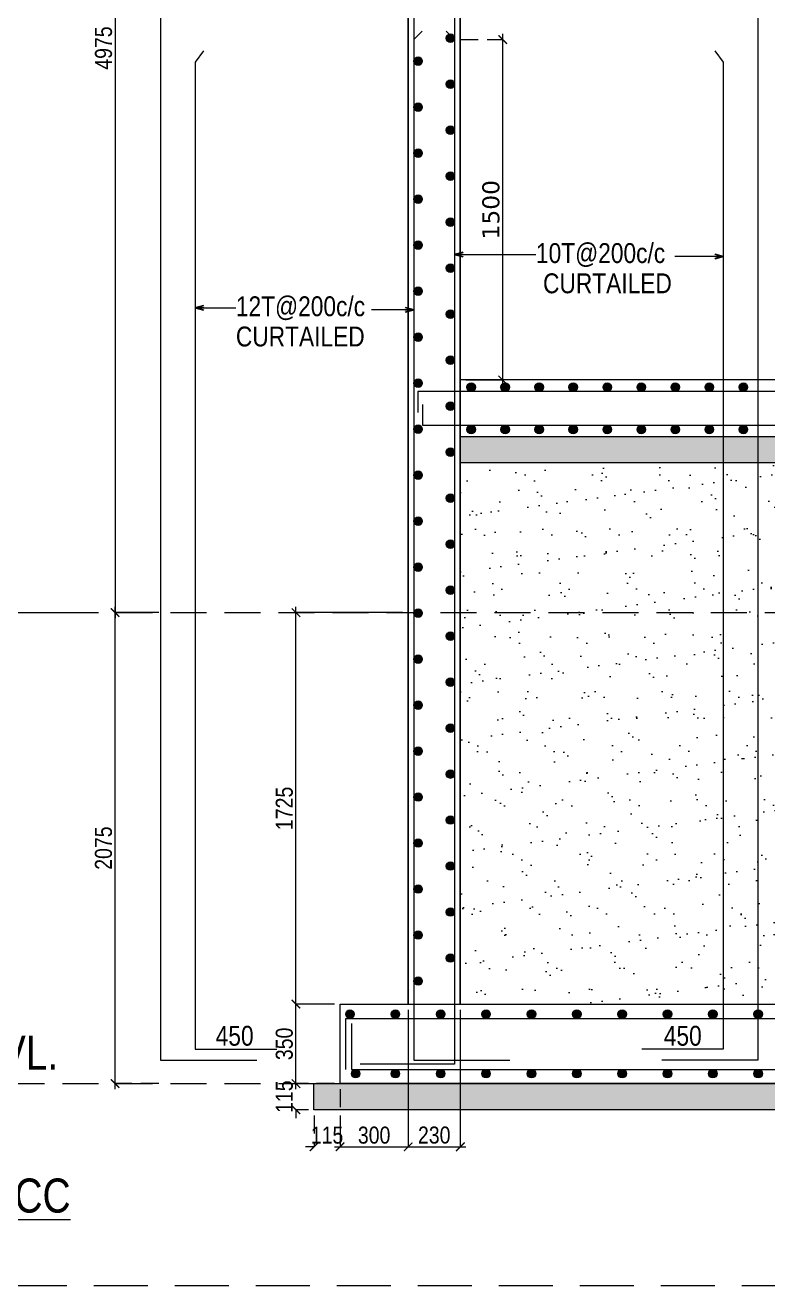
# Model space of a CAD drawing. Header units: millimetres. Extents: x 1112055 to 3390982, y -148532 to 766891.
# Drawn here: x 1787486 to 1800583, y 267857 to 290072 of the extents above; entities that cross this region are included whole.
import ezdxf

# ---------------------------------------------------------------- set-up
doc = ezdxf.new("R2010")
doc.units = ezdxf.units.MM
doc.header["$PDMODE"] = 35
doc.header["$PDSIZE"] = -25
doc.linetypes.add('Hidden', pattern=[9.525, 6.35, -3.175])
for name, color, linetype, lineweight in [('A_Levels', 150, 'Hidden', 13), ('A_Text', 7, 'Continuous', 15), ('B FINAL COLUMN', 1, 'Continuous', 30), ('B FOOTING', 49, 'Continuous', 20), ('B HATCH', 250, 'Continuous', 0), ('B P.C.C', 251, 'Continuous', 0), ('B STEEL', 34, 'Continuous', 15), ('B STEEL TEXT', 7, 'Continuous', 15), ('B-COL NO', 7, 'Continuous', 5), ('B-ST DIM', 250, 'Continuous', 18)]:
    doc.layers.add(name, color=color, linetype=linetype, lineweight=lineweight)
doc.styles.add('ARIAL', font='arial.ttf')
doc.styles.add('Q1', font='g13f12d.shx', dxfattribs={"width": 0.8})
doc.styles.add('STYLE2', font='verdana.ttf')
doc.styles.add('SWINC', font='swissc.ttf')
doc.dimstyles.new('BH-STD', dxfattribs={"dimscale": 0, "dimtxt": 230, "dimasz": 125, "dimexe": 0, "dimexo": 100, "dimgap": 50, "dimtad": 1, "dimdec": 0, "dimzin": 1, "dimdsep": 46, "dimtxsty": 'Q1', "dimblk": 'ARCHTICK', "dimcen": 1, "dimdle": 100, "dimclrd": 250, "dimclre": 250, "dimclrt": 256, "dimadec": 0, "dimazin": 0, "dimtfac": 1, "dimtdec": 0, "dimtix": 1, "dimtofl": 0, "dimtmove": 0, "dimatfit": 2, "dimfxl": 1, "dimtolj": 1, "dimtzin": 0, "dimlwd": 9, "dimlwe": 9, "dimarcsym": 0})
doc.dimstyles.new('DIM 1', dxfattribs={"dimscale": 0, "dimtxt": 230, "dimasz": 150, "dimexe": 0.18, "dimexo": 0.0625, "dimgap": 0.5, "dimtad": 1, "dimdec": 0, "dimzin": 0, "dimdsep": 46, "dimtxsty": 'ARIAL', "dimblk": 'OBLIQUE', "dimcen": 6, "dimse1": 1, "dimse2": 1, "dimclrd": 256, "dimclrt": 256, "dimadec": 0, "dimazin": 2, "dimtfac": 0.75, "dimtdec": 0, "dimtix": 1, "dimtofl": 0, "dimtmove": 1, "dimatfit": 3, "dimldrblk": 'OPEN30', "dimfxl": 0.18, "dimfrac": 1, "dimtolj": 1, "dimtzin": 0, "dimlwd": -1, "dimarcsym": 0})

# ---------------------------------------------------------------- blocks, each defined once
blk = doc.blocks.new('A$C4C614D4B')
at = {"linetype": 'Continuous', "ltscale": 10}
h = blk.add_hatch(color=256, dxfattribs=at)
h.dxf.hatch_style = 1
h.paths.add_polyline_path([(180.4, 160), (180.4, 0), (340.4, 0, 0.414214)])
h.paths.add_polyline_path([(180.4, 0), (20.4, 0, 0.414214), (180.4, -160)])
for p, q in [((180.4, 247.9), (180.4, -247.9)), ((-67.5, 0), (3580.4, 0))]:
    blk.add_line(p, q, dxfattribs=at)
blk.add_circle((180.4, 0), 160, dxfattribs=at)
blk = doc.blocks.new('_ArchTick')
at = {"color": 0, "linetype": 'ByBlock', "const_width": 0.15}
blk.add_lwpolyline([(-0.5, -0.5), (0.5, 0.5)], dxfattribs=at)
blk = doc.blocks.new('*D757')
at = {"layer": 'B-ST DIM', "color": 7, "lineweight": 9, "ltscale": 50, "transparency": 16777216}
for p, q in [((1792261, 271420), (1792261, 271570)), ((1792480, 271420), (1792261, 271420)), ((1792261, 270960), (1792261, 270810))]:
    blk.add_line(p, q, dxfattribs=at)
at = {"layer": 'B-ST DIM', "color": 7, "linetype": 'Hidden', "lineweight": 9, "ltscale": 50, "transparency": 16777216}
blk.add_line((1792480, 270960), (1792261, 270960), dxfattribs=at)
at = {"layer": 'Defpoints', "color": 0, "ltscale": 50, "transparency": 16777216}
for p in [(1792261, 271420), (1792580, 271420), (1792580, 270960)]:
    blk.add_point(p, dxfattribs=at)
at = {"layer": 'B-ST DIM', "color": 7, "lineweight": 9, "ltscale": 50, "transparency": 16777216, "xscale": 150, "yscale": 150, "zscale": 150}
for p, rotation in [((1792261, 271420), 270), ((1792261, 270960), 90)]:
    blk.add_blockref('_ArchTick', p, dxfattribs=dict(at, rotation=rotation))
at = {"layer": 'B-ST DIM', "color": 7, "ltscale": 50, "transparency": 16777216, "insert": (1792057, 271190), "char_height": 300, "attachment_point": 5, "rotation": 90, "style": 'SWINC'}
blk.add_mtext('\\A1;115', dxfattribs=at)
blk = doc.blocks.new('*D758')
at = {"layer": 'B-ST DIM', "color": 7, "lineweight": 9, "ltscale": 50, "transparency": 16777216}
for p, q in [((1792261, 271320), (1792261, 272920)), ((1792940, 272820), (1792261, 272820))]:
    blk.add_line(p, q, dxfattribs=at)
at = {"layer": 'B-ST DIM', "color": 7, "linetype": 'Hidden', "lineweight": 9, "ltscale": 50, "transparency": 16777216}
blk.add_line((1792940, 271420), (1792261, 271420), dxfattribs=at)
at = {"layer": 'Defpoints', "color": 0, "ltscale": 50, "transparency": 16777216}
for p in [(1792261, 272820), (1793040, 272820), (1793040, 271420)]:
    blk.add_point(p, dxfattribs=at)
at = {"layer": 'B-ST DIM', "color": 7, "lineweight": 9, "ltscale": 50, "transparency": 16777216, "xscale": 150, "yscale": 150, "zscale": 150}
for p, rotation in [((1792261, 272820), 90), ((1792261, 271420), 270)]:
    blk.add_blockref('_ArchTick', p, dxfattribs=dict(at, rotation=rotation))
at = {"layer": 'B-ST DIM', "color": 7, "ltscale": 50, "transparency": 16777216, "insert": (1792057, 272120), "char_height": 300, "attachment_point": 5, "rotation": 90, "style": 'SWINC'}
blk.add_mtext('\\A1;350', dxfattribs=at)
blk = doc.blocks.new('*D741')
at = {"layer": 'B-ST DIM', "color": 7, "lineweight": 9, "ltscale": 50, "transparency": 16777216}
for p, q in [((1792261, 272720), (1792261, 279820)), ((1794140, 279720), (1792261, 279720))]:
    blk.add_line(p, q, dxfattribs=at)
at = {"layer": 'B-ST DIM', "color": 7, "linetype": 'Hidden', "lineweight": 9, "ltscale": 50, "transparency": 16777216}
blk.add_line((1792940, 272820), (1792261, 272820), dxfattribs=at)
at = {"layer": 'Defpoints', "color": 0, "ltscale": 50, "transparency": 16777216}
for p in [(1792261, 279720), (1794240, 279720), (1793040, 272820)]:
    blk.add_point(p, dxfattribs=at)
at = {"layer": 'B-ST DIM', "color": 7, "lineweight": 9, "ltscale": 50, "transparency": 16777216, "xscale": 150, "yscale": 150, "zscale": 150}
for p, rotation in [((1792261, 279720), 90), ((1792261, 272820), 270)]:
    blk.add_blockref('_ArchTick', p, dxfattribs=dict(at, rotation=rotation))
at = {"layer": 'B-ST DIM', "color": 7, "ltscale": 50, "transparency": 16777216, "insert": (1792057, 276270), "char_height": 300, "attachment_point": 5, "rotation": 90, "style": 'SWINC'}
blk.add_mtext('\\A1;1725', dxfattribs=at)
blk = doc.blocks.new('*D734')
at = {"layer": 'B-ST DIM', "color": 7, "lineweight": 9, "ltscale": 50, "transparency": 16777216}
for p, q in [((1789073, 271320), (1789073, 279820)), ((1789846, 279720), (1789073, 279720))]:
    blk.add_line(p, q, dxfattribs=at)
at = {"layer": 'B-ST DIM', "color": 7, "linetype": 'Hidden', "lineweight": 9, "ltscale": 50, "transparency": 16777216}
blk.add_line((1789846, 271420), (1789073, 271420), dxfattribs=at)
at = {"layer": 'Defpoints', "color": 0, "ltscale": 50, "transparency": 16777216}
for p in [(1789073, 279720), (1789946, 279720), (1789946, 271420)]:
    blk.add_point(p, dxfattribs=at)
at = {"layer": 'B-ST DIM', "color": 7, "lineweight": 9, "ltscale": 50, "transparency": 16777216, "xscale": 150, "yscale": 150, "zscale": 150}
for p, rotation in [((1789073, 279720), 90), ((1789073, 271420), 270)]:
    blk.add_blockref('_ArchTick', p, dxfattribs=dict(at, rotation=rotation))
at = {"layer": 'B-ST DIM', "color": 7, "ltscale": 50, "transparency": 16777216, "insert": (1788868, 275570), "char_height": 300, "attachment_point": 5, "rotation": 90, "style": 'SWINC'}
blk.add_mtext('\\A1;2075', dxfattribs=at)
blk = doc.blocks.new('*D735')
at = {"layer": 'B-ST DIM', "color": 7, "lineweight": 9, "ltscale": 50, "transparency": 16777216}
for p, q in [((1789073, 299720), (1789073, 279620)), ((1789846, 279720), (1789073, 279720))]:
    blk.add_line(p, q, dxfattribs=at)
at = {"layer": 'B-ST DIM', "color": 7, "linetype": 'Hidden', "lineweight": 9, "ltscale": 50, "transparency": 16777216}
blk.add_line((1789846, 299620), (1789073, 299620), dxfattribs=at)
at = {"layer": 'Defpoints', "color": 0, "ltscale": 50, "transparency": 16777216}
for p in [(1789946, 299620), (1789073, 279720), (1789946, 279720)]:
    blk.add_point(p, dxfattribs=at)
at = {"layer": 'B-ST DIM', "color": 7, "lineweight": 9, "ltscale": 50, "transparency": 16777216, "xscale": 150, "yscale": 150, "zscale": 150}
for p, rotation in [((1789073, 299620), 90), ((1789073, 279720), 270)]:
    blk.add_blockref('_ArchTick', p, dxfattribs=dict(at, rotation=rotation))
at = {"layer": 'B-ST DIM', "color": 7, "ltscale": 50, "transparency": 16777216, "insert": (1788869, 289670), "char_height": 300, "attachment_point": 5, "rotation": 90, "style": 'SWINC'}
blk.add_mtext('\\A1;4975', dxfattribs=at)
blk = doc.blocks.new('*D754')
at = {"layer": 'B-ST DIM', "color": 7, "lineweight": 9, "ltscale": 50, "transparency": 16777216}
for p, q in [((1794240, 272720), (1794240, 270306)), ((1792940, 270306), (1794340, 270306))]:
    blk.add_line(p, q, dxfattribs=at)
at = {"layer": 'B-ST DIM', "color": 7, "linetype": 'Hidden', "lineweight": 9, "ltscale": 50, "transparency": 16777216}
blk.add_line((1793040, 271320), (1793040, 270306), dxfattribs=at)
at = {"layer": 'Defpoints', "color": 0, "ltscale": 50, "transparency": 16777216}
for p in [(1794240, 272820), (1793040, 271420), (1794240, 270306)]:
    blk.add_point(p, dxfattribs=at)
at = {"layer": 'B-ST DIM', "color": 7, "lineweight": 9, "ltscale": 50, "transparency": 16777216, "xscale": 150, "yscale": 150, "zscale": 150, "rotation": 180}
blk.add_blockref('_ArchTick', (1793040, 270306), dxfattribs=at)
at = {"layer": 'B-ST DIM', "color": 7, "lineweight": 9, "ltscale": 50, "transparency": 16777216, "xscale": 150, "yscale": 150, "zscale": 150}
blk.add_blockref('_ArchTick', (1794240, 270306), dxfattribs=at)
at = {"layer": 'B-ST DIM', "color": 7, "ltscale": 50, "transparency": 16777216, "insert": (1793640, 270510), "char_height": 300, "attachment_point": 5, "style": 'SWINC'}
blk.add_mtext('\\A1;300', dxfattribs=at)
blk = doc.blocks.new('*D755')
at = {"layer": 'B-ST DIM', "color": 7, "linetype": 'Hidden', "lineweight": 9, "ltscale": 50, "transparency": 16777216}
blk.add_line((1794240, 272720), (1794240, 270306), dxfattribs=at)
at = {"layer": 'B-ST DIM', "color": 7, "lineweight": 9, "ltscale": 50, "transparency": 16777216}
for p, q in [((1795160, 272720), (1795160, 270306)), ((1794140, 270306), (1795260, 270306))]:
    blk.add_line(p, q, dxfattribs=at)
at = {"layer": 'Defpoints', "color": 0, "ltscale": 50, "transparency": 16777216}
for p in [(1794240, 272820), (1795160, 272820), (1795160, 270306)]:
    blk.add_point(p, dxfattribs=at)
at = {"layer": 'B-ST DIM', "color": 7, "lineweight": 9, "ltscale": 50, "transparency": 16777216, "xscale": 150, "yscale": 150, "zscale": 150, "rotation": 180}
blk.add_blockref('_ArchTick', (1794240, 270306), dxfattribs=at)
at = {"layer": 'B-ST DIM', "color": 7, "lineweight": 9, "ltscale": 50, "transparency": 16777216, "xscale": 150, "yscale": 150, "zscale": 150}
blk.add_blockref('_ArchTick', (1795160, 270306), dxfattribs=at)
at = {"layer": 'B-ST DIM', "color": 7, "ltscale": 50, "transparency": 16777216, "insert": (1794700, 270511), "char_height": 300, "attachment_point": 5, "style": 'SWINC'}
blk.add_mtext('\\A1;230', dxfattribs=at)
blk = doc.blocks.new('*D738')
at = {"layer": 'B-ST DIM', "color": 7, "linetype": 'Hidden', "lineweight": 9, "ltscale": 50, "transparency": 16777216}
blk.add_line((1792580, 270860), (1792580, 270306), dxfattribs=at)
at = {"layer": 'B-ST DIM', "color": 7, "lineweight": 9, "ltscale": 50, "transparency": 16777216}
for p, q in [((1793040, 270860), (1793040, 270306)), ((1792580, 270306), (1792430, 270306)), ((1793040, 270306), (1793190, 270306))]:
    blk.add_line(p, q, dxfattribs=at)
at = {"layer": 'Defpoints', "color": 0, "ltscale": 50, "transparency": 16777216}
for p in [(1792580, 270960), (1793040, 270960), (1793040, 270306)]:
    blk.add_point(p, dxfattribs=at)
at = {"layer": 'B-ST DIM', "color": 7, "lineweight": 9, "ltscale": 50, "transparency": 16777216, "xscale": 150, "yscale": 150, "zscale": 150}
blk.add_blockref('_ArchTick', (1792580, 270306), dxfattribs=at)
at = {"layer": 'B-ST DIM', "color": 7, "lineweight": 9, "ltscale": 50, "transparency": 16777216, "xscale": 150, "yscale": 150, "zscale": 150, "rotation": 180}
blk.add_blockref('_ArchTick', (1793040, 270306), dxfattribs=at)
at = {"layer": 'B-ST DIM', "color": 7, "ltscale": 50, "transparency": 16777216, "insert": (1792810, 270510), "char_height": 300, "attachment_point": 5, "style": 'SWINC'}
blk.add_mtext('\\A1;115', dxfattribs=at)
blk = doc.blocks.new('*D733')
at = {"layer": 'B-ST DIM', "color": 7, "lineweight": 9, "ltscale": 50, "transparency": 16777216}
for p, q in [((1795907, 289920), (1795907, 283720)), ((1795260, 283820), (1795907, 283820))]:
    blk.add_line(p, q, dxfattribs=at)
at = {"layer": 'B-ST DIM', "color": 7, "linetype": 'Hidden', "lineweight": 9, "ltscale": 50, "transparency": 16777216}
blk.add_line((1795160, 289820), (1795907, 289820), dxfattribs=at)
at = {"layer": 'Defpoints', "color": 0, "ltscale": 50, "transparency": 16777216}
for p in [(1795060, 289820), (1795160, 283820), (1795907, 283820)]:
    blk.add_point(p, dxfattribs=at)
at = {"layer": 'B-ST DIM', "color": 7, "lineweight": 9, "ltscale": 50, "transparency": 16777216, "xscale": 150, "yscale": 150, "zscale": 150}
for p, rotation in [((1795907, 289820), 90), ((1795907, 283820), 270)]:
    blk.add_blockref('_ArchTick', p, dxfattribs=dict(at, rotation=rotation))
at = {"layer": 'B-ST DIM', "color": 7, "ltscale": 50, "transparency": 16777216, "insert": (1795701, 286820), "char_height": 300, "attachment_point": 5, "rotation": 90, "style": 'STYLE2'}
blk.add_mtext('\\A1;1500', dxfattribs=at)
blk = doc.blocks.new('_Oblique')
at = {"color": 0, "linetype": 'ByBlock', "lineweight": -2}
blk.add_line((-0.5, -0.5), (0.5, 0.5), dxfattribs=at)
blk = doc.blocks.new('_Open30')
at = {"color": 0, "linetype": 'ByBlock', "lineweight": -2}
for p, q in [((-1, 0.27), (0, 0)), ((0, 0), (-1, -0.27)), ((0, 0), (-1, 0))]:
    blk.add_line(p, q, dxfattribs=at)

msp = doc.modelspace()

# ---------------------------------------------------------------- hatches: boundary and pattern name
at = {"layer": 'B HATCH', "lineweight": 0}
h = msp.add_hatch(dxfattribs=at)
h.set_pattern_fill('AR-CONC', color=250, scale=3, style=0)
h.set_pattern_definition([(50, (229009.9, -237226.4), (546.55401, -47.81726), [57.15, -628.65]), (355, (229009.9, -237226.4), (-105.73026, 573.17054), [45.72, -502.92175]), (100.451445, (229055.44, -237230.37), (440.82374, 525.35326), [48.57003, -534.27073]), (46.1842, (229009.9, -237074), (813.23712, -126.12698), [85.725, -942.975]), (96.63556, (229077.7, -237084.5), (712.2124, 742.27837), [72.85507, -801.40682]), (351.18415, (229009.9, -237074), (712.2124, 742.27837), [68.5799, -754.3792]), (21, (229086.1, -237112.1), (454.84317, -306.7956), [57.15, -628.65]), (326, (229086.1, -237112.1), (185.40609, 552.5639), [45.72, -502.92]), (71.451445, (229124, -237137.65), (640.24926, 245.7683), [48.57003, -534.26981]), (37.5, (229009.9, -237226.38), (9.26581, 253.665117), [0, -496.824, 0, -510.54, 0, -504.825]), (7.5, (229009.9, -237226.38), (200.458988, 300.541724), [0, -291.084, 0, -485.394, 0, -192.405]), (327.5, (228839.97, -237226.38), (406.771786, -17.186232), [0, -190.5, 0, -594.36, 0, -788.67]), (317.5, (228763.77, -237226.4), (444.387544, 76.27947), [0, -247.65, 0, -394.716, 0, -560.07])])
h.paths.add_polyline_path([(1795159.5, 282819.9), (1820738.5, 282819.9), (1820738.5, 282359.9), (1795159.5, 282359.9)])
h = msp.add_hatch(dxfattribs=at)
h.set_pattern_fill('AR-SAND', color=250, scale=15, style=0)
h.set_pattern_definition([(37.5, (219236.77, -248626.4), (-24.00047, 734.11986), [0, -579.12, 0, -647.7, 0, -619.125]), (7.5, (219236.8, -248626.4), (674.2849, 1075.23765), [0, -312.42, 0, -521.97, 0, -200.025]), (327.5, (218768.14, -248626.4), (1186.48856, 2.15578), [0, -190.5, 0, -685.8, 0, -895.35]), (317.5, (218768.1, -248626.4), (1145.3347, 334.394), [0, -95.25, 0, -449.58, 0, -514.35])])
h.paths.add_polyline_path([(1815358.5, 272819.9), (1815358.5, 273219.9), (1818758.5, 273219.9), (1818758.5, 276819.9), (1820738.5, 276819.9), (1820738.5, 282359.9), (1795159.5, 282359.9), (1795159.5, 272819.9)])
h = msp.add_hatch(dxfattribs=at)
h.set_pattern_fill('AR-CONC', color=250, scale=3, style=0)
h.set_pattern_definition([(50, (214050.9, -248626.4), (546.55401, -47.81726), [57.15, -628.65]), (355, (214050.9, -248626.4), (-105.73026, 573.17054), [45.72, -502.92175]), (100.451445, (214096.43, -248630.37), (440.82374, 525.35326), [48.57003, -534.27073]), (46.1842, (214050.9, -248474), (813.23712, -126.12698), [85.725, -942.975]), (96.63556, (214118.66, -248484.5), (712.2124, 742.27837), [72.85507, -801.40682]), (351.18415, (214050.9, -248474), (712.2124, 742.27837), [68.5799, -754.3792]), (21, (214127.1, -248512.1), (454.84317, -306.7956), [57.15, -628.65]), (326, (214127.1, -248512.1), (185.40609, 552.5639), [45.72, -502.92]), (71.451445, (214165, -248537.65), (640.24926, 245.7683), [48.57003, -534.26981]), (37.5, (214050.89, -248626.38), (9.26581, 253.665117), [0, -496.824, 0, -510.54, 0, -504.825]), (7.5, (214050.9, -248626.38), (200.458988, 300.541724), [0, -291.084, 0, -485.394, 0, -192.405]), (327.5, (213880.96, -248626.38), (406.771786, -17.186232), [0, -190.5, 0, -594.36, 0, -788.67]), (317.5, (213804.76, -248626.4), (444.387544, 76.27947), [0, -247.65, 0, -394.716, 0, -560.07])])
h.paths.add_polyline_path([(1792579.5, 271419.9), (1826618.5, 271419.9), (1826618.5, 270959.9), (1792579.5, 270959.9)])
at = {"layer": 'B STEEL'}
h = msp.add_hatch(color=256, dxfattribs=at)
h.dxf.hatch_style = 1
edge = h.paths.add_edge_path()
edge.add_arc((1794984.5, 289844.3), 75, 0, 360)
h = msp.add_hatch(color=256, dxfattribs=at)
h.dxf.hatch_style = 1
edge = h.paths.add_edge_path()
edge.add_arc((1794414.5, 289439), 75, 0, 360)
h = msp.add_hatch(color=256, dxfattribs=at)
h.dxf.hatch_style = 1
edge = h.paths.add_edge_path()
edge.add_arc((1794984.5, 289033.7), 75, 0, 360)
h = msp.add_hatch(color=256, dxfattribs=at)
h.dxf.hatch_style = 1
edge = h.paths.add_edge_path()
edge.add_arc((1794414.5, 288628.4), 75, 0, 360)
h = msp.add_hatch(color=256, dxfattribs=at)
h.dxf.hatch_style = 1
edge = h.paths.add_edge_path()
edge.add_arc((1794984.5, 288223.1), 75, 0, 360)
h = msp.add_hatch(color=256, dxfattribs=at)
h.dxf.hatch_style = 1
edge = h.paths.add_edge_path()
edge.add_arc((1794414.5, 287817.8), 75, 0, 360)
h = msp.add_hatch(color=256, dxfattribs=at)
h.dxf.hatch_style = 1
edge = h.paths.add_edge_path()
edge.add_arc((1794984.5, 287412.5), 75, 0, 360)
h = msp.add_hatch(color=256, dxfattribs=at)
h.dxf.hatch_style = 1
edge = h.paths.add_edge_path()
edge.add_arc((1794414.5, 287007.2), 75, 0, 360)
h = msp.add_hatch(color=256, dxfattribs=at)
h.dxf.hatch_style = 1
edge = h.paths.add_edge_path()
edge.add_arc((1794984.5, 286601.9), 75, 0, 360)
h = msp.add_hatch(color=256, dxfattribs=at)
h.dxf.hatch_style = 1
edge = h.paths.add_edge_path()
edge.add_arc((1794414.5, 286196.6), 75, 0, 360)
h = msp.add_hatch(color=256, dxfattribs=at)
h.dxf.hatch_style = 1
edge = h.paths.add_edge_path()
edge.add_arc((1794984.5, 285791.3), 75, 0, 360)
h = msp.add_hatch(color=256, dxfattribs=at)
h.dxf.hatch_style = 1
edge = h.paths.add_edge_path()
edge.add_arc((1794414.5, 285386), 75, 0, 360)
h = msp.add_hatch(color=256, dxfattribs=at)
h.dxf.hatch_style = 1
edge = h.paths.add_edge_path()
edge.add_arc((1794984.5, 284980.7), 75, 0, 360)
h = msp.add_hatch(color=256, dxfattribs=at)
h.dxf.hatch_style = 1
edge = h.paths.add_edge_path()
edge.add_arc((1794414.5, 284575.4), 75, 0, 360)
h = msp.add_hatch(color=256, dxfattribs=at)
h.dxf.hatch_style = 1
edge = h.paths.add_edge_path()
edge.add_arc((1794984.5, 284170.1), 75, 0, 360)
h = msp.add_hatch(color=256, dxfattribs=at)
h.dxf.hatch_style = 1
edge = h.paths.add_edge_path()
edge.add_arc((1794414.5, 283764.8), 75, 0, 360)
h = msp.add_hatch(color=256, dxfattribs=at)
h.dxf.hatch_style = 1
edge = h.paths.add_edge_path()
edge.add_arc((1795351.7, 283694.9), 75, 0, 360)
h = msp.add_hatch(color=256, dxfattribs=at)
h.dxf.hatch_style = 1
edge = h.paths.add_edge_path()
edge.add_arc((1795951.7, 283694.9), 75, 0, 360)
h = msp.add_hatch(color=256, dxfattribs=at)
h.dxf.hatch_style = 1
edge = h.paths.add_edge_path()
edge.add_arc((1796551.7, 283694.9), 75, 0, 360)
h = msp.add_hatch(color=256, dxfattribs=at)
h.dxf.hatch_style = 1
edge = h.paths.add_edge_path()
edge.add_arc((1797151.7, 283694.9), 75, 0, 360)
h = msp.add_hatch(color=256, dxfattribs=at)
h.dxf.hatch_style = 1
edge = h.paths.add_edge_path()
edge.add_arc((1797751.7, 283694.9), 75, 0, 360)
h = msp.add_hatch(color=256, dxfattribs=at)
h.dxf.hatch_style = 1
edge = h.paths.add_edge_path()
edge.add_arc((1798351.7, 283694.9), 75, 0, 360)
h = msp.add_hatch(color=256, dxfattribs=at)
h.dxf.hatch_style = 1
edge = h.paths.add_edge_path()
edge.add_arc((1798951.7, 283694.9), 75, 0, 360)
h = msp.add_hatch(color=256, dxfattribs=at)
h.dxf.hatch_style = 1
edge = h.paths.add_edge_path()
edge.add_arc((1799551.7, 283694.9), 75, 0, 360)
h = msp.add_hatch(color=256, dxfattribs=at)
h.dxf.hatch_style = 1
edge = h.paths.add_edge_path()
edge.add_arc((1800151.7, 283694.9), 75, 0, 360)
h = msp.add_hatch(color=256, dxfattribs=at)
h.dxf.hatch_style = 1
edge = h.paths.add_edge_path()
edge.add_arc((1794984.5, 283359.5), 75, 0, 360)
h = msp.add_hatch(color=256, dxfattribs=at)
h.dxf.hatch_style = 1
edge = h.paths.add_edge_path()
edge.add_arc((1794414.5, 282954.2), 75, 0, 360)
h = msp.add_hatch(color=256, dxfattribs=at)
h.dxf.hatch_style = 1
edge = h.paths.add_edge_path()
edge.add_arc((1795351.7, 282944.9), 75, 0, 360)
h = msp.add_hatch(color=256, dxfattribs=at)
h.dxf.hatch_style = 1
edge = h.paths.add_edge_path()
edge.add_arc((1795951.7, 282944.9), 75, 0, 360)
h = msp.add_hatch(color=256, dxfattribs=at)
h.dxf.hatch_style = 1
edge = h.paths.add_edge_path()
edge.add_arc((1796551.7, 282944.9), 75, 0, 360)
h = msp.add_hatch(color=256, dxfattribs=at)
h.dxf.hatch_style = 1
edge = h.paths.add_edge_path()
edge.add_arc((1797151.7, 282944.9), 75, 0, 360)
h = msp.add_hatch(color=256, dxfattribs=at)
h.dxf.hatch_style = 1
edge = h.paths.add_edge_path()
edge.add_arc((1797751.7, 282944.9), 75, 0, 360)
h = msp.add_hatch(color=256, dxfattribs=at)
h.dxf.hatch_style = 1
edge = h.paths.add_edge_path()
edge.add_arc((1798351.7, 282944.9), 75, 0, 360)
h = msp.add_hatch(color=256, dxfattribs=at)
h.dxf.hatch_style = 1
edge = h.paths.add_edge_path()
edge.add_arc((1798951.7, 282944.9), 75, 0, 360)
h = msp.add_hatch(color=256, dxfattribs=at)
h.dxf.hatch_style = 1
edge = h.paths.add_edge_path()
edge.add_arc((1799551.7, 282944.9), 75, 0, 360)
h = msp.add_hatch(color=256, dxfattribs=at)
h.dxf.hatch_style = 1
edge = h.paths.add_edge_path()
edge.add_arc((1800151.7, 282944.9), 75, 0, 360)
h = msp.add_hatch(color=256, dxfattribs=at)
h.dxf.hatch_style = 1
edge = h.paths.add_edge_path()
edge.add_arc((1794984.5, 282548.9), 75, 0, 360)
h = msp.add_hatch(color=256, dxfattribs=at)
h.dxf.hatch_style = 1
edge = h.paths.add_edge_path()
edge.add_arc((1794414.5, 282143.6), 75, 0, 360)
h = msp.add_hatch(color=256, dxfattribs=at)
h.dxf.hatch_style = 1
edge = h.paths.add_edge_path()
edge.add_arc((1794984.5, 281738.3), 75, 0, 360)
h = msp.add_hatch(color=256, dxfattribs=at)
h.dxf.hatch_style = 1
edge = h.paths.add_edge_path()
edge.add_arc((1794414.5, 281333), 75, 0, 360)
h = msp.add_hatch(color=256, dxfattribs=at)
h.dxf.hatch_style = 1
edge = h.paths.add_edge_path()
edge.add_arc((1794984.5, 280927.7), 75, 0, 360)
h = msp.add_hatch(color=256, dxfattribs=at)
h.dxf.hatch_style = 1
edge = h.paths.add_edge_path()
edge.add_arc((1794414.5, 280522.4), 75, 0, 360)
h = msp.add_hatch(color=256, dxfattribs=at)
h.dxf.hatch_style = 1
edge = h.paths.add_edge_path()
edge.add_arc((1794984.5, 280117.1), 75, 0, 360)
h = msp.add_hatch(color=256, dxfattribs=at)
h.dxf.hatch_style = 1
edge = h.paths.add_edge_path()
edge.add_arc((1794414.5, 279711.8), 75, 0, 360)
h = msp.add_hatch(color=256, dxfattribs=at)
h.dxf.hatch_style = 1
edge = h.paths.add_edge_path()
edge.add_arc((1794984.5, 279306.5), 75, 0, 360)
h = msp.add_hatch(color=256, dxfattribs=at)
h.dxf.hatch_style = 1
edge = h.paths.add_edge_path()
edge.add_arc((1794414.5, 278901.2), 75, 0, 360)
h = msp.add_hatch(color=256, dxfattribs=at)
h.dxf.hatch_style = 1
edge = h.paths.add_edge_path()
edge.add_arc((1794984.5, 278495.9), 75, 0, 360)
h = msp.add_hatch(color=256, dxfattribs=at)
h.dxf.hatch_style = 1
edge = h.paths.add_edge_path()
edge.add_arc((1794414.5, 278090.6), 75, 0, 360)
h = msp.add_hatch(color=256, dxfattribs=at)
h.dxf.hatch_style = 1
edge = h.paths.add_edge_path()
edge.add_arc((1794984.5, 277685.3), 75, 0, 360)
h = msp.add_hatch(color=256, dxfattribs=at)
h.dxf.hatch_style = 1
edge = h.paths.add_edge_path()
edge.add_arc((1794414.5, 277280), 75, 0, 360)
h = msp.add_hatch(color=256, dxfattribs=at)
h.dxf.hatch_style = 1
edge = h.paths.add_edge_path()
edge.add_arc((1794984.5, 276874.7), 75, 0, 360)
h = msp.add_hatch(color=256, dxfattribs=at)
h.dxf.hatch_style = 1
edge = h.paths.add_edge_path()
edge.add_arc((1794414.5, 276469.4), 75, 0, 360)
h = msp.add_hatch(color=256, dxfattribs=at)
h.dxf.hatch_style = 1
edge = h.paths.add_edge_path()
edge.add_arc((1794984.5, 276064.1), 75, 0, 360)
h = msp.add_hatch(color=256, dxfattribs=at)
h.dxf.hatch_style = 1
edge = h.paths.add_edge_path()
edge.add_arc((1794414.5, 275658.8), 75, 0, 360)
h = msp.add_hatch(color=256, dxfattribs=at)
h.dxf.hatch_style = 1
edge = h.paths.add_edge_path()
edge.add_arc((1794984.5, 275253.5), 75, 0, 360)
h = msp.add_hatch(color=256, dxfattribs=at)
h.dxf.hatch_style = 1
edge = h.paths.add_edge_path()
edge.add_arc((1794414.5, 274848.2), 75, 0, 360)
h = msp.add_hatch(color=256, dxfattribs=at)
h.dxf.hatch_style = 1
edge = h.paths.add_edge_path()
edge.add_arc((1794984.5, 274442.9), 75, 0, 360)
h = msp.add_hatch(color=256, dxfattribs=at)
h.dxf.hatch_style = 1
edge = h.paths.add_edge_path()
edge.add_arc((1794414.5, 274037.6), 75, 0, 360)
h = msp.add_hatch(color=256, dxfattribs=at)
h.dxf.hatch_style = 1
edge = h.paths.add_edge_path()
edge.add_arc((1794984.5, 273632.3), 75, 0, 360)
h = msp.add_hatch(color=256, dxfattribs=at)
h.dxf.hatch_style = 1
edge = h.paths.add_edge_path()
edge.add_arc((1794414.5, 273227), 75, 0, 360)
h = msp.add_hatch(color=256, dxfattribs=at)
h.dxf.hatch_style = 1
edge = h.paths.add_edge_path()
edge.add_arc((1793214.5, 272644.9), 75, 0, 360)
h = msp.add_hatch(color=256, dxfattribs=at)
h.dxf.hatch_style = 1
edge = h.paths.add_edge_path()
edge.add_arc((1794014.5, 272644.9), 75, 0, 360)
h = msp.add_hatch(color=256, dxfattribs=at)
h.dxf.hatch_style = 1
edge = h.paths.add_edge_path()
edge.add_arc((1794814.5, 272644.9), 75, 0, 360)
h = msp.add_hatch(color=256, dxfattribs=at)
h.dxf.hatch_style = 1
edge = h.paths.add_edge_path()
edge.add_arc((1795614.5, 272644.9), 75, 0, 360)
h = msp.add_hatch(color=256, dxfattribs=at)
h.dxf.hatch_style = 1
edge = h.paths.add_edge_path()
edge.add_arc((1796414.5, 272644.9), 75, 0, 360)
h = msp.add_hatch(color=256, dxfattribs=at)
h.dxf.hatch_style = 1
edge = h.paths.add_edge_path()
edge.add_arc((1797214.5, 272644.9), 75, 0, 360)
h = msp.add_hatch(color=256, dxfattribs=at)
h.dxf.hatch_style = 1
edge = h.paths.add_edge_path()
edge.add_arc((1798014.5, 272644.9), 75, 0, 360)
h = msp.add_hatch(color=256, dxfattribs=at)
h.dxf.hatch_style = 1
edge = h.paths.add_edge_path()
edge.add_arc((1798814.5, 272644.9), 75, 0, 360)
h = msp.add_hatch(color=256, dxfattribs=at)
h.dxf.hatch_style = 1
edge = h.paths.add_edge_path()
edge.add_arc((1799614.5, 272644.9), 75, 0, 360)
h = msp.add_hatch(color=256, dxfattribs=at)
h.dxf.hatch_style = 1
edge = h.paths.add_edge_path()
edge.add_arc((1800414.5, 272644.9), 75, 0, 360)
h = msp.add_hatch(color=256, dxfattribs=at)
h.dxf.hatch_style = 1
edge = h.paths.add_edge_path()
edge.add_arc((1793314.5, 271594.9), 75, 0, 360)
h = msp.add_hatch(color=256, dxfattribs=at)
h.dxf.hatch_style = 1
edge = h.paths.add_edge_path()
edge.add_arc((1794014.5, 271594.9), 75, 0, 360)
h = msp.add_hatch(color=256, dxfattribs=at)
h.dxf.hatch_style = 1
edge = h.paths.add_edge_path()
edge.add_arc((1794814.5, 271594.9), 75, 0, 360)
h = msp.add_hatch(color=256, dxfattribs=at)
h.dxf.hatch_style = 1
edge = h.paths.add_edge_path()
edge.add_arc((1795614.5, 271594.9), 75, 0, 360)
h = msp.add_hatch(color=256, dxfattribs=at)
h.dxf.hatch_style = 1
edge = h.paths.add_edge_path()
edge.add_arc((1796414.5, 271594.9), 75, 0, 360)
h = msp.add_hatch(color=256, dxfattribs=at)
h.dxf.hatch_style = 1
edge = h.paths.add_edge_path()
edge.add_arc((1797214.5, 271594.9), 75, 0, 360)
h = msp.add_hatch(color=256, dxfattribs=at)
h.dxf.hatch_style = 1
edge = h.paths.add_edge_path()
edge.add_arc((1798014.5, 271594.9), 75, 0, 360)
h = msp.add_hatch(color=256, dxfattribs=at)
h.dxf.hatch_style = 1
edge = h.paths.add_edge_path()
edge.add_arc((1798814.5, 271594.9), 75, 0, 360)
h = msp.add_hatch(color=256, dxfattribs=at)
h.dxf.hatch_style = 1
edge = h.paths.add_edge_path()
edge.add_arc((1799614.5, 271594.9), 75, 0, 360)
h = msp.add_hatch(color=256, dxfattribs=at)
h.dxf.hatch_style = 1
edge = h.paths.add_edge_path()
edge.add_arc((1800414.5, 271594.9), 75, 0, 360)

# ---------------------------------------------------------------- linework, layer by layer
at = {"layer": 'A_Levels', "linetype": 'Hidden', "ltscale": 100}
for p, q in [((1780525.5, 279719.9), (1826431.4, 279719.9)), ((1780525.5, 271419.9), (1826431.4, 271419.9))]:
    msp.add_line(p, q, dxfattribs=at)
at = {"layer": 'B FINAL COLUMN', "lineweight": 25}
for p, q in [((1794239.5, 272819.9), (1794239.5, 297819.9)), ((1795159.5, 272819.9), (1795159.5, 297219.9))]:
    msp.add_line(p, q, dxfattribs=at)
at = {"layer": 'B FOOTING'}
for p, q in [((1820738.5, 283819.9), (1795159.5, 283819.9)), ((1820738.5, 282819.9), (1795159.5, 282819.9)), ((1820738.5, 282359.9), (1795159.5, 282359.9))]:
    msp.add_line(p, q, dxfattribs=at)
for points in [[(1793039.5, 272819.9), (1815358.5, 272819.9), (1815358.5, 271419.9), (1793039.5, 271419.9)], [(1792579.5, 271419.9), (1826618.5, 271419.9), (1826618.5, 270959.9), (1792579.5, 270959.9)]]:
    msp.add_lwpolyline(points, close=True, dxfattribs=at)
at = {"layer": 'B P.C.C', "color": 250, "linetype": 'Hidden', "lineweight": 0, "ltscale": 150}
msp.add_lwpolyline([(1779599.7, 303382.9), (1828225.4, 303382.9), (1828225.4, 267856.6), (1779599.7, 267856.6)], close=True, dxfattribs=at)
at = {"layer": 'B STEEL', "flags": 128}
for points in [[(1791810.7, 297719.9), (1789874.5, 297719.9), (1789874.5, 271835.5), (1791568.8, 271835.5)], [(1796275.7, 297719.9), (1794339.5, 297719.9), (1794339.5, 271835.5), (1796033.8, 271835.5)], [(1799669.2, 297719.9), (1800408.8, 297719.9), (1800408.8, 271835.5), (1798714.5, 271835.5)], [(1794461, 297619.9), (1795059.5, 297619.9), (1795059.5, 271764), (1793393.1, 271764)], [(1794489.7, 289970.1), (1794339.5, 289819.9)], [(1794909.4, 289970.1), (1795059.5, 289819.9)], [(1790632.1, 289619.7), (1790486.7, 289423.7), (1790486.7, 272029.2), (1791923.5, 272029.2)], [(1799651.2, 289619.7), (1799796.6, 289423.7), (1799796.6, 272029.2), (1798359.8, 272029.2)], [(1821390.7, 283184.6), (1821390.7, 283619.9), (1794411.9, 283619.9), (1794411.9, 283249.7)], [(1821319.3, 283366.5), (1821319.3, 283019.9), (1794496.5, 283019.9), (1794496.5, 283390.2)]]:
    msp.add_lwpolyline(points, dxfattribs=at)
at = {"layer": 'B STEEL'}
for points in [[(1793139.5, 271670.5), (1793139.5, 272569.9), (1818357, 272569.9)], [(1793239.5, 272478.7), (1793239.5, 271669.9), (1818357, 271669.9)]]:
    msp.add_lwpolyline(points, dxfattribs=at)
for centre in [(1794984.5, 289844.3), (1794414.5, 289439), (1794984.5, 289033.7), (1794414.5, 288628.4), (1794984.5, 288223.1), (1794414.5, 287817.8), (1794984.5, 287412.5), (1794414.5, 287007.2), (1794984.5, 286601.9), (1794414.5, 286196.6), (1794984.5, 285791.3), (1794414.5, 285386), (1794984.5, 284980.7), (1794414.5, 284575.4), (1794984.5, 284170.1), (1794414.5, 283764.8), (1795351.7, 283694.9), (1795951.7, 283694.9), (1796551.7, 283694.9), (1797151.7, 283694.9), (1797751.7, 283694.9), (1798351.7, 283694.9), (1798951.7, 283694.9), (1799551.7, 283694.9), (1800151.7, 283694.9), (1794984.5, 283359.5), (1794414.5, 282954.2), (1795351.7, 282944.9), (1795951.7, 282944.9), (1796551.7, 282944.9), (1797151.7, 282944.9), (1797751.7, 282944.9), (1798351.7, 282944.9), (1798951.7, 282944.9), (1799551.7, 282944.9), (1800151.7, 282944.9), (1794984.5, 282548.9), (1794414.5, 282143.6), (1794984.5, 281738.3), (1794414.5, 281333), (1794984.5, 280927.7), (1794414.5, 280522.4), (1794984.5, 280117.1), (1794414.5, 279711.8), (1794984.5, 279306.5), (1794414.5, 278901.2), (1794984.5, 278495.9), (1794414.5, 278090.6), (1794984.5, 277685.3), (1794414.5, 277280), (1794984.5, 276874.7), (1794414.5, 276469.4), (1794984.5, 276064.1), (1794414.5, 275658.8), (1794984.5, 275253.5), (1794414.5, 274848.2), (1794984.5, 274442.9), (1794414.5, 274037.6), (1794984.5, 273632.3), (1794414.5, 273227), (1793214.5, 272644.9), (1794014.5, 272644.9), (1794814.5, 272644.9), (1795614.5, 272644.9), (1796414.5, 272644.9), (1797214.5, 272644.9), (1798014.5, 272644.9), (1798814.5, 272644.9), (1799614.5, 272644.9), (1800414.5, 272644.9), (1793314.5, 271594.9), (1794014.5, 271594.9), (1794814.5, 271594.9), (1795614.5, 271594.9), (1796414.5, 271594.9), (1797214.5, 271594.9), (1798014.5, 271594.9), (1798814.5, 271594.9), (1799614.5, 271594.9), (1800414.5, 271594.9)]:
    msp.add_circle(centre, 75, dxfattribs=at)

# ---------------------------------------------------------------- block references
at = {"layer": 'A_Levels', "xscale": 2.25, "yscale": 2.25, "zscale": 2.25}
msp.add_blockref('A$C4C614D4B', (1780677.4, 279719.9), dxfattribs=at)

# ---------------------------------------------------------------- texts
at = {"layer": 'A_Text', "style": 'SWINC'}
msp.add_text('EXCAVATION LVL.', height=600, dxfattribs=at).set_placement((1782035.4, 271663.4))
at = {"layer": 'B STEEL TEXT', "lineweight": 9, "style": 'SWINC'}
for s, p in [('10T@200c/c', (1796494.4, 285881.4)), ('CURTAILED', (1796619.3, 285348.5)), ('12T@200c/c', (1791202.3, 284944)), ('CURTAILED', (1791202.3, 284411.1)), ('450', (1790846, 272087.9)), ('450', (1798749, 272087.9))]:
    msp.add_text(s, height=350, dxfattribs=at).set_placement(p)
at = {"layer": 'B-COL NO', "color": 3, "lineweight": 15, "style": 'SWINC'}
msp.add_text('%%USECTION - CC', height=600, dxfattribs=at).set_placement((1783630.3, 269146.9))

# ---------------------------------------------------------------- dimensions: what is measured, and where the dimension line sits
at = {"layer": 'B-ST DIM', "ltscale": 50}
for base, p1, p2, angle, override, picture, middle in [((1789072.6, 279719.9), (1789945.6, 299619.9), (1789945.6, 279719.9), 270, {"dimscale": 1, "dimtxt": 300, "dimasz": 150, "dimlfac": 0.25, "dimtxsty": 'SWINC', "dimclrd": 7, "dimclre": 7, "dimclrt": 7}, '*D735', (1788868.6, 289669.9)), ((1795906.9, 283819.9), (1795059.5, 289819.9), (1795159.5, 283819.9), 90, {"dimscale": 1, "dimtxt": 300, "dimasz": 150, "dimlfac": 0.25, "dimtxsty": 'STYLE2', "dimclrd": 7, "dimclre": 7, "dimclrt": 7}, '*D733', (1795700.7, 286819.9)), ((1789072.6, 279719.9), (1789945.6, 271419.9), (1789945.6, 279719.9), 90, {"dimscale": 1, "dimtxt": 300, "dimasz": 150, "dimlfac": 0.25, "dimtxsty": 'SWINC', "dimclrd": 7, "dimclre": 7, "dimclrt": 7}, '*D734', (1788868.4, 275569.9)), ((1792260.9, 279719.9), (1793039.5, 272819.9), (1794239.5, 279719.9), 90, {"dimscale": 1, "dimtxt": 300, "dimasz": 150, "dimlfac": 0.25, "dimtxsty": 'SWINC', "dimclrd": 7, "dimclre": 7, "dimclrt": 7}, '*D741', (1792056.7, 276269.9)), ((1792260.9, 272819.9), (1793039.5, 271419.9), (1793039.5, 272819.9), 90, {"dimscale": 1, "dimtxt": 300, "dimasz": 150, "dimlfac": 0.25, "dimtxsty": 'SWINC', "dimclrd": 7, "dimclre": 7, "dimclrt": 7}, '*D758', (1792057.1, 272119.9)), ((1792260.9, 271419.9), (1792579.5, 270959.9), (1792579.5, 271419.9), 90, {"dimscale": 1, "dimtxt": 300, "dimasz": 150, "dimlfac": 0.25, "dimtxsty": 'SWINC', "dimclrd": 7, "dimclre": 7, "dimclrt": 7}, '*D757', (1792056.9, 271189.9))]:
    dim = msp.add_linear_dim(base=base, p1=p1, p2=p2, angle=angle, dimstyle='BH-STD', override=override, dxfattribs=at)
    dim.commit()
    dim.dimension.update_dxf_attribs({"geometry": picture, "text_midpoint": middle})
for base, p1, p2, picture, middle in [((1794239.5, 270306.4), (1793039.5, 271419.9), (1794239.5, 272819.9), '*D754', (1793639.5, 270510.2)), ((1795159.5, 270306.4), (1794239.5, 272819.9), (1795159.5, 272819.9), '*D755', (1794699.5, 270510.6)), ((1793039.5, 270306.4), (1792579.5, 270959.9), (1793039.5, 270959.9), '*D738', (1792809.5, 270510.4))]:
    dim = msp.add_linear_dim(base=base, p1=p1, p2=p2, dimstyle='BH-STD', override={"dimscale": 1, "dimtxt": 300, "dimasz": 150, "dimlfac": 0.25, "dimtxsty": 'SWINC', "dimclrd": 7, "dimclre": 7, "dimclrt": 7}, dxfattribs=at)
    dim.commit()
    dim.dimension.update_dxf_attribs({"geometry": picture, "text_midpoint": middle})

# ---------------------------------------------------------------- leaders
at = {"layer": 'B STEEL TEXT', "lineweight": 5}
for points in [[(1795059.5, 286029.2), (1796492.3, 286029.2)], [(1799796.6, 285994.5), (1798945.3, 285994.5)], [(1790486.7, 285091.8), (1791200.2, 285091.8)], [(1794339.5, 285057.2), (1793593.7, 285057.1)]]:
    msp.add_leader(points, dimstyle='DIM 1', override={"dimscale": 1, "dimtad": 0, "dimtxsty": 'SWINC', "dimfxlon": 1, "dimlwd": 5, "dimarcsym": 2}, dxfattribs=at)

doc.saveas('drawing.dxf')
